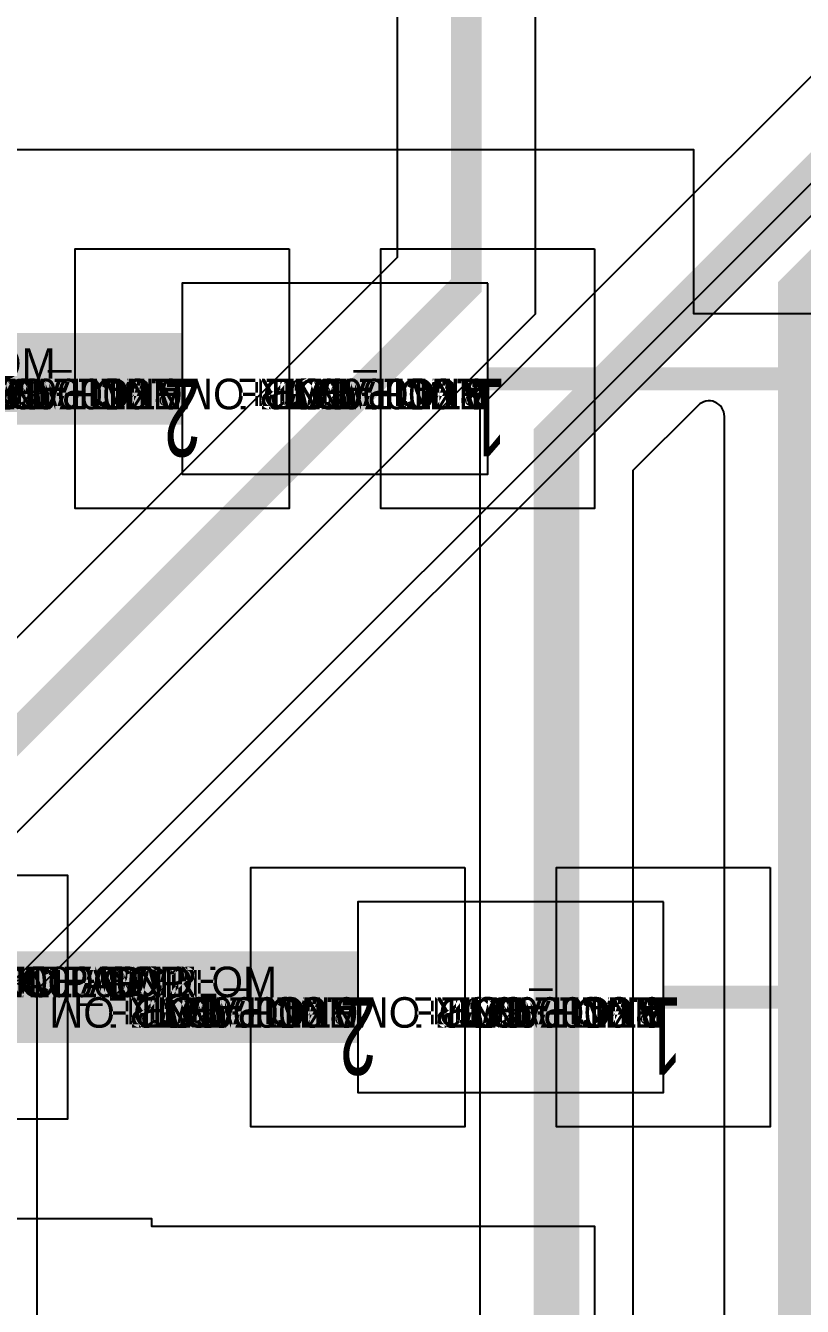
# Model space of a CAD drawing. Extents: x 0 to 323, y 0 to 320.
# Drawn here: x 27.17 to 32.26, y 101.43 to 109.81 of the extents above; entities that cross this region are included whole.
import ezdxf
from ezdxf.enums import TextEntityAlignment as Align

# ---------------------------------------------------------------- set-up
doc = ezdxf.new("R2010")
doc.units = 0
doc.header["$MEASUREMENT"] = 0
doc.layers.get('0').update_dxf_attribs({"linetype": 'CONTINUOUS'})
for name, color, linetype in [('ETCH_BOTTOM', 7, 'CONTINUOUS'), ('ETCH_INT1', 4, 'CONTINUOUS'), ('ETCH_TOP', 2, 'CONTINUOUS'), ('PACKAGE_GEOMETRY_ASSEMBLY_TOP', 11, 'CONTINUOUS'), ('PACKAGE_GEOMETRY_PIN_NUMBER', 9, 'CONTINUOUS')]:
    doc.layers.add(name, color=color, linetype=linetype)

# ---------------------------------------------------------------- blocks, each defined once
blk = doc.blocks.new('PAD_INFO')
for tag in ['SHAPE_TYPE', 'PAD_HEIGHT', 'PAD_LAYER', 'PAD_TYPE', 'PAD_WIDTH']:
    blk.add_attdef(tag, (0, 0), '', height=0.2)
at = {"flags": 2}
blk.add_attdef('CDN_TYPE', (0, 0), '', height=0.2, dxfattribs=at)
blk = doc.blocks.new('DRILL_INFO')
at = {"flags": 2}
blk.add_attdef('CDN_TYPE', (0, 0), '', height=0.2, dxfattribs=at)
for tag in ['FSHAPE', 'FCHAR', 'DRILL_HEIGHT', 'DIAMETER', 'PLATED', 'DRILL_WIDTH']:
    blk.add_attdef(tag, (0, 0), '', height=0.2)
blk = doc.blocks.new('RC1300X1600TS')
at = {"layer": 'ETCH_TOP'}
blk.add_lwpolyline([(-0.65, -0.8), (-0.65, 0.8), (0.65, 0.8), (0.65, -0.8)], close=True, dxfattribs=at)
ref = blk.add_blockref('PAD_INFO', (0, 0))
ref.add_attrib('PAD_LAYER', 'ETCH_TOP', (0, 0), dxfattribs={"height": 0.2})
ref.add_attrib('SHAPE_TYPE', 'NULL', (0, 0), dxfattribs={"height": 0.2})
ref.add_attrib('PAD_TYPE', 'ANTIPAD', (0, 0), dxfattribs={"height": 0.2})
ref.add_attrib('PAD_WIDTH', '0.000000', (0, 0), dxfattribs={"height": 0.2})
ref.add_attrib('PAD_HEIGHT', '0.000000', (0, 0), dxfattribs={"height": 0.2})
ref = blk.add_blockref('PAD_INFO', (0, 0))
ref.add_attrib('PAD_LAYER', 'ETCH_GND', (0, 0), dxfattribs={"height": 0.2})
ref.add_attrib('SHAPE_TYPE', 'NULL', (0, 0), dxfattribs={"height": 0.2})
ref.add_attrib('PAD_TYPE', 'ANTIPAD', (0, 0), dxfattribs={"height": 0.2})
ref.add_attrib('PAD_WIDTH', '0.000000', (0, 0), dxfattribs={"height": 0.2})
ref.add_attrib('PAD_HEIGHT', '0.000000', (0, 0), dxfattribs={"height": 0.2})
ref = blk.add_blockref('PAD_INFO', (0, 0))
ref.add_attrib('PAD_LAYER', 'ETCH_INT1', (0, 0), dxfattribs={"height": 0.2})
ref.add_attrib('SHAPE_TYPE', 'NULL', (0, 0), dxfattribs={"height": 0.2})
ref.add_attrib('PAD_TYPE', 'ANTIPAD', (0, 0), dxfattribs={"height": 0.2})
ref.add_attrib('PAD_WIDTH', '0.000000', (0, 0), dxfattribs={"height": 0.2})
ref.add_attrib('PAD_HEIGHT', '0.000000', (0, 0), dxfattribs={"height": 0.2})
ref = blk.add_blockref('PAD_INFO', (0, 0))
ref.add_attrib('PAD_LAYER', 'ETCH_INT2', (0, 0), dxfattribs={"height": 0.2})
ref.add_attrib('SHAPE_TYPE', 'NULL', (0, 0), dxfattribs={"height": 0.2})
ref.add_attrib('PAD_TYPE', 'ANTIPAD', (0, 0), dxfattribs={"height": 0.2})
ref.add_attrib('PAD_WIDTH', '0.000000', (0, 0), dxfattribs={"height": 0.2})
ref.add_attrib('PAD_HEIGHT', '0.000000', (0, 0), dxfattribs={"height": 0.2})
ref = blk.add_blockref('PAD_INFO', (0, 0))
ref.add_attrib('PAD_LAYER', 'ETCH_PWR', (0, 0), dxfattribs={"height": 0.2})
ref.add_attrib('SHAPE_TYPE', 'NULL', (0, 0), dxfattribs={"height": 0.2})
ref.add_attrib('PAD_TYPE', 'ANTIPAD', (0, 0), dxfattribs={"height": 0.2})
ref.add_attrib('PAD_WIDTH', '0.000000', (0, 0), dxfattribs={"height": 0.2})
ref.add_attrib('PAD_HEIGHT', '0.000000', (0, 0), dxfattribs={"height": 0.2})
ref = blk.add_blockref('PAD_INFO', (0, 0))
ref.add_attrib('PAD_LAYER', 'ETCH_BOTTOM', (0, 0), dxfattribs={"height": 0.2})
ref.add_attrib('SHAPE_TYPE', 'NULL', (0, 0), dxfattribs={"height": 0.2})
ref.add_attrib('PAD_TYPE', 'ANTIPAD', (0, 0), dxfattribs={"height": 0.2})
ref.add_attrib('PAD_WIDTH', '0.000000', (0, 0), dxfattribs={"height": 0.2})
ref.add_attrib('PAD_HEIGHT', '0.000000', (0, 0), dxfattribs={"height": 0.2})
ref = blk.add_blockref('PAD_INFO', (0, 0))
ref.add_attrib('PAD_LAYER', 'ETCH_TOP', (0, 0), dxfattribs={"height": 0.2})
ref.add_attrib('SHAPE_TYPE', 'NULL', (0, 0), dxfattribs={"height": 0.2})
ref.add_attrib('PAD_TYPE', 'THERMAL', (0, 0), dxfattribs={"height": 0.2})
ref.add_attrib('PAD_WIDTH', '0.000000', (0, 0), dxfattribs={"height": 0.2})
ref.add_attrib('PAD_HEIGHT', '0.000000', (0, 0), dxfattribs={"height": 0.2})
ref = blk.add_blockref('PAD_INFO', (0, 0))
ref.add_attrib('PAD_LAYER', 'ETCH_GND', (0, 0), dxfattribs={"height": 0.2})
ref.add_attrib('SHAPE_TYPE', 'NULL', (0, 0), dxfattribs={"height": 0.2})
ref.add_attrib('PAD_TYPE', 'THERMAL', (0, 0), dxfattribs={"height": 0.2})
ref.add_attrib('PAD_WIDTH', '0.000000', (0, 0), dxfattribs={"height": 0.2})
ref.add_attrib('PAD_HEIGHT', '0.000000', (0, 0), dxfattribs={"height": 0.2})
ref = blk.add_blockref('PAD_INFO', (0, 0))
ref.add_attrib('PAD_LAYER', 'ETCH_INT1', (0, 0), dxfattribs={"height": 0.2})
ref.add_attrib('SHAPE_TYPE', 'NULL', (0, 0), dxfattribs={"height": 0.2})
ref.add_attrib('PAD_TYPE', 'THERMAL', (0, 0), dxfattribs={"height": 0.2})
ref.add_attrib('PAD_WIDTH', '0.000000', (0, 0), dxfattribs={"height": 0.2})
ref.add_attrib('PAD_HEIGHT', '0.000000', (0, 0), dxfattribs={"height": 0.2})
ref = blk.add_blockref('PAD_INFO', (0, 0))
ref.add_attrib('PAD_LAYER', 'ETCH_INT2', (0, 0), dxfattribs={"height": 0.2})
ref.add_attrib('SHAPE_TYPE', 'NULL', (0, 0), dxfattribs={"height": 0.2})
ref.add_attrib('PAD_TYPE', 'THERMAL', (0, 0), dxfattribs={"height": 0.2})
ref.add_attrib('PAD_WIDTH', '0.000000', (0, 0), dxfattribs={"height": 0.2})
ref.add_attrib('PAD_HEIGHT', '0.000000', (0, 0), dxfattribs={"height": 0.2})
ref = blk.add_blockref('PAD_INFO', (0, 0))
ref.add_attrib('PAD_LAYER', 'ETCH_PWR', (0, 0), dxfattribs={"height": 0.2})
ref.add_attrib('SHAPE_TYPE', 'NULL', (0, 0), dxfattribs={"height": 0.2})
ref.add_attrib('PAD_TYPE', 'THERMAL', (0, 0), dxfattribs={"height": 0.2})
ref.add_attrib('PAD_WIDTH', '0.000000', (0, 0), dxfattribs={"height": 0.2})
ref.add_attrib('PAD_HEIGHT', '0.000000', (0, 0), dxfattribs={"height": 0.2})
ref = blk.add_blockref('PAD_INFO', (0, 0))
ref.add_attrib('PAD_LAYER', 'ETCH_BOTTOM', (0, 0), dxfattribs={"height": 0.2})
ref.add_attrib('SHAPE_TYPE', 'NULL', (0, 0), dxfattribs={"height": 0.2})
ref.add_attrib('PAD_TYPE', 'THERMAL', (0, 0), dxfattribs={"height": 0.2})
ref.add_attrib('PAD_WIDTH', '0.000000', (0, 0), dxfattribs={"height": 0.2})
ref.add_attrib('PAD_HEIGHT', '0.000000', (0, 0), dxfattribs={"height": 0.2})
ref = blk.add_blockref('PAD_INFO', (0, 0))
ref.add_attrib('PAD_LAYER', 'ETCH_GND', (0, 0), dxfattribs={"height": 0.2})
ref.add_attrib('SHAPE_TYPE', 'NULL', (0, 0), dxfattribs={"height": 0.2})
ref.add_attrib('PAD_TYPE', 'REGULAR', (0, 0), dxfattribs={"height": 0.2})
ref.add_attrib('PAD_WIDTH', '0.000000', (0, 0), dxfattribs={"height": 0.2})
ref.add_attrib('PAD_HEIGHT', '0.000000', (0, 0), dxfattribs={"height": 0.2})
ref = blk.add_blockref('PAD_INFO', (0, 0))
ref.add_attrib('PAD_LAYER', 'ETCH_INT1', (0, 0), dxfattribs={"height": 0.2})
ref.add_attrib('SHAPE_TYPE', 'NULL', (0, 0), dxfattribs={"height": 0.2})
ref.add_attrib('PAD_TYPE', 'REGULAR', (0, 0), dxfattribs={"height": 0.2})
ref.add_attrib('PAD_WIDTH', '0.000000', (0, 0), dxfattribs={"height": 0.2})
ref.add_attrib('PAD_HEIGHT', '0.000000', (0, 0), dxfattribs={"height": 0.2})
ref = blk.add_blockref('PAD_INFO', (0, 0))
ref.add_attrib('PAD_LAYER', 'ETCH_INT2', (0, 0), dxfattribs={"height": 0.2})
ref.add_attrib('SHAPE_TYPE', 'NULL', (0, 0), dxfattribs={"height": 0.2})
ref.add_attrib('PAD_TYPE', 'REGULAR', (0, 0), dxfattribs={"height": 0.2})
ref.add_attrib('PAD_WIDTH', '0.000000', (0, 0), dxfattribs={"height": 0.2})
ref.add_attrib('PAD_HEIGHT', '0.000000', (0, 0), dxfattribs={"height": 0.2})
ref = blk.add_blockref('PAD_INFO', (0, 0))
ref.add_attrib('PAD_LAYER', 'ETCH_PWR', (0, 0), dxfattribs={"height": 0.2})
ref.add_attrib('SHAPE_TYPE', 'NULL', (0, 0), dxfattribs={"height": 0.2})
ref.add_attrib('PAD_TYPE', 'REGULAR', (0, 0), dxfattribs={"height": 0.2})
ref.add_attrib('PAD_WIDTH', '0.000000', (0, 0), dxfattribs={"height": 0.2})
ref.add_attrib('PAD_HEIGHT', '0.000000', (0, 0), dxfattribs={"height": 0.2})
ref = blk.add_blockref('PAD_INFO', (0, 0))
ref.add_attrib('PAD_LAYER', 'ETCH_BOTTOM', (0, 0), dxfattribs={"height": 0.2})
ref.add_attrib('SHAPE_TYPE', 'NULL', (0, 0), dxfattribs={"height": 0.2})
ref.add_attrib('PAD_TYPE', 'REGULAR', (0, 0), dxfattribs={"height": 0.2})
ref.add_attrib('PAD_WIDTH', '0.000000', (0, 0), dxfattribs={"height": 0.2})
ref.add_attrib('PAD_HEIGHT', '0.000000', (0, 0), dxfattribs={"height": 0.2})
ref = blk.add_blockref('DRILL_INFO', (0, 0))
ref.add_attrib('DIAMETER', '0.000000', (0, 0), dxfattribs={"height": 0.2})
ref.add_attrib('PLATED', 'PLATED', (0, 0), dxfattribs={"height": 0.2})
ref.add_attrib('FSHAPE', 'NULL', (0, 0), dxfattribs={"height": 0.2})
ref.add_attrib('DRILL_WIDTH', '0.000000', (0, 0), dxfattribs={"height": 0.2})
ref.add_attrib('DRILL_HEIGHT', '0.000000', (0, 0), dxfattribs={"height": 0.2})
ref = blk.add_blockref('PAD_INFO', (0, 0))
ref.add_attrib('PAD_LAYER', 'ETCH_TOP', (0, 0), dxfattribs={"height": 0.2})
ref.add_attrib('SHAPE_TYPE', 'RECTANGLE', (0, 0), dxfattribs={"height": 0.2})
ref.add_attrib('PAD_TYPE', 'REGULAR', (0, 0), dxfattribs={"height": 0.2})
ref.add_attrib('PAD_WIDTH', '1.300000', (0, 0), dxfattribs={"height": 0.2})
ref.add_attrib('PAD_HEIGHT', '1.600000', (0, 0), dxfattribs={"height": 0.2})
for tag in ['CDN_TYPE', 'PIN']:
    blk.add_attdef(tag, (0, 0), '', height=0.2)
at = {"flags": 2}
for tag in ['PSTKNAME', 'BBV']:
    blk.add_attdef(tag, (0, 0), '', height=0.2, dxfattribs=at)
blk = doc.blocks.new('F330')
at = {"layer": 'ETCH_TOP'}
ref = blk.add_blockref('RC1300X1600TS', (0.85, 0), dxfattribs=at)
ref.add_attrib('CDN_TYPE', 'PIN', (0, 0), dxfattribs={"height": 0.2})
ref.add_attrib('PIN', '2', (0, 0), dxfattribs={"height": 0.2})
at = {"flags": 2}
for tag in ['SYMBOL_TYPE', 'CDN_TYPE', 'REFDES']:
    blk.add_attdef(tag, (0, 0), '', height=0.2, dxfattribs=at)
blk = doc.blocks.new('RC1400X1700TS')
at = {"layer": 'ETCH_TOP'}
blk.add_lwpolyline([(-0.7, -0.85), (-0.7, 0.85), (0.7, 0.85), (0.7, -0.85)], close=True, dxfattribs=at)
ref = blk.add_blockref('PAD_INFO', (0, 0))
ref.add_attrib('PAD_LAYER', 'ETCH_TOP', (0, 0), dxfattribs={"height": 0.2})
ref.add_attrib('SHAPE_TYPE', 'NULL', (0, 0), dxfattribs={"height": 0.2})
ref.add_attrib('PAD_TYPE', 'ANTIPAD', (0, 0), dxfattribs={"height": 0.2})
ref.add_attrib('PAD_WIDTH', '0.000000', (0, 0), dxfattribs={"height": 0.2})
ref.add_attrib('PAD_HEIGHT', '0.000000', (0, 0), dxfattribs={"height": 0.2})
ref = blk.add_blockref('PAD_INFO', (0, 0))
ref.add_attrib('PAD_LAYER', 'ETCH_GND', (0, 0), dxfattribs={"height": 0.2})
ref.add_attrib('SHAPE_TYPE', 'NULL', (0, 0), dxfattribs={"height": 0.2})
ref.add_attrib('PAD_TYPE', 'ANTIPAD', (0, 0), dxfattribs={"height": 0.2})
ref.add_attrib('PAD_WIDTH', '0.000000', (0, 0), dxfattribs={"height": 0.2})
ref.add_attrib('PAD_HEIGHT', '0.000000', (0, 0), dxfattribs={"height": 0.2})
ref = blk.add_blockref('PAD_INFO', (0, 0))
ref.add_attrib('PAD_LAYER', 'ETCH_INT1', (0, 0), dxfattribs={"height": 0.2})
ref.add_attrib('SHAPE_TYPE', 'NULL', (0, 0), dxfattribs={"height": 0.2})
ref.add_attrib('PAD_TYPE', 'ANTIPAD', (0, 0), dxfattribs={"height": 0.2})
ref.add_attrib('PAD_WIDTH', '0.000000', (0, 0), dxfattribs={"height": 0.2})
ref.add_attrib('PAD_HEIGHT', '0.000000', (0, 0), dxfattribs={"height": 0.2})
ref = blk.add_blockref('PAD_INFO', (0, 0))
ref.add_attrib('PAD_LAYER', 'ETCH_INT2', (0, 0), dxfattribs={"height": 0.2})
ref.add_attrib('SHAPE_TYPE', 'NULL', (0, 0), dxfattribs={"height": 0.2})
ref.add_attrib('PAD_TYPE', 'ANTIPAD', (0, 0), dxfattribs={"height": 0.2})
ref.add_attrib('PAD_WIDTH', '0.000000', (0, 0), dxfattribs={"height": 0.2})
ref.add_attrib('PAD_HEIGHT', '0.000000', (0, 0), dxfattribs={"height": 0.2})
ref = blk.add_blockref('PAD_INFO', (0, 0))
ref.add_attrib('PAD_LAYER', 'ETCH_PWR', (0, 0), dxfattribs={"height": 0.2})
ref.add_attrib('SHAPE_TYPE', 'NULL', (0, 0), dxfattribs={"height": 0.2})
ref.add_attrib('PAD_TYPE', 'ANTIPAD', (0, 0), dxfattribs={"height": 0.2})
ref.add_attrib('PAD_WIDTH', '0.000000', (0, 0), dxfattribs={"height": 0.2})
ref.add_attrib('PAD_HEIGHT', '0.000000', (0, 0), dxfattribs={"height": 0.2})
ref = blk.add_blockref('PAD_INFO', (0, 0))
ref.add_attrib('PAD_LAYER', 'ETCH_BOTTOM', (0, 0), dxfattribs={"height": 0.2})
ref.add_attrib('SHAPE_TYPE', 'NULL', (0, 0), dxfattribs={"height": 0.2})
ref.add_attrib('PAD_TYPE', 'ANTIPAD', (0, 0), dxfattribs={"height": 0.2})
ref.add_attrib('PAD_WIDTH', '0.000000', (0, 0), dxfattribs={"height": 0.2})
ref.add_attrib('PAD_HEIGHT', '0.000000', (0, 0), dxfattribs={"height": 0.2})
ref = blk.add_blockref('PAD_INFO', (0, 0))
ref.add_attrib('PAD_LAYER', 'ETCH_TOP', (0, 0), dxfattribs={"height": 0.2})
ref.add_attrib('SHAPE_TYPE', 'NULL', (0, 0), dxfattribs={"height": 0.2})
ref.add_attrib('PAD_TYPE', 'THERMAL', (0, 0), dxfattribs={"height": 0.2})
ref.add_attrib('PAD_WIDTH', '0.000000', (0, 0), dxfattribs={"height": 0.2})
ref.add_attrib('PAD_HEIGHT', '0.000000', (0, 0), dxfattribs={"height": 0.2})
ref = blk.add_blockref('PAD_INFO', (0, 0))
ref.add_attrib('PAD_LAYER', 'ETCH_GND', (0, 0), dxfattribs={"height": 0.2})
ref.add_attrib('SHAPE_TYPE', 'NULL', (0, 0), dxfattribs={"height": 0.2})
ref.add_attrib('PAD_TYPE', 'THERMAL', (0, 0), dxfattribs={"height": 0.2})
ref.add_attrib('PAD_WIDTH', '0.000000', (0, 0), dxfattribs={"height": 0.2})
ref.add_attrib('PAD_HEIGHT', '0.000000', (0, 0), dxfattribs={"height": 0.2})
ref = blk.add_blockref('PAD_INFO', (0, 0))
ref.add_attrib('PAD_LAYER', 'ETCH_INT1', (0, 0), dxfattribs={"height": 0.2})
ref.add_attrib('SHAPE_TYPE', 'NULL', (0, 0), dxfattribs={"height": 0.2})
ref.add_attrib('PAD_TYPE', 'THERMAL', (0, 0), dxfattribs={"height": 0.2})
ref.add_attrib('PAD_WIDTH', '0.000000', (0, 0), dxfattribs={"height": 0.2})
ref.add_attrib('PAD_HEIGHT', '0.000000', (0, 0), dxfattribs={"height": 0.2})
ref = blk.add_blockref('PAD_INFO', (0, 0))
ref.add_attrib('PAD_LAYER', 'ETCH_INT2', (0, 0), dxfattribs={"height": 0.2})
ref.add_attrib('SHAPE_TYPE', 'NULL', (0, 0), dxfattribs={"height": 0.2})
ref.add_attrib('PAD_TYPE', 'THERMAL', (0, 0), dxfattribs={"height": 0.2})
ref.add_attrib('PAD_WIDTH', '0.000000', (0, 0), dxfattribs={"height": 0.2})
ref.add_attrib('PAD_HEIGHT', '0.000000', (0, 0), dxfattribs={"height": 0.2})
ref = blk.add_blockref('PAD_INFO', (0, 0))
ref.add_attrib('PAD_LAYER', 'ETCH_PWR', (0, 0), dxfattribs={"height": 0.2})
ref.add_attrib('SHAPE_TYPE', 'NULL', (0, 0), dxfattribs={"height": 0.2})
ref.add_attrib('PAD_TYPE', 'THERMAL', (0, 0), dxfattribs={"height": 0.2})
ref.add_attrib('PAD_WIDTH', '0.000000', (0, 0), dxfattribs={"height": 0.2})
ref.add_attrib('PAD_HEIGHT', '0.000000', (0, 0), dxfattribs={"height": 0.2})
ref = blk.add_blockref('PAD_INFO', (0, 0))
ref.add_attrib('PAD_LAYER', 'ETCH_BOTTOM', (0, 0), dxfattribs={"height": 0.2})
ref.add_attrib('SHAPE_TYPE', 'NULL', (0, 0), dxfattribs={"height": 0.2})
ref.add_attrib('PAD_TYPE', 'THERMAL', (0, 0), dxfattribs={"height": 0.2})
ref.add_attrib('PAD_WIDTH', '0.000000', (0, 0), dxfattribs={"height": 0.2})
ref.add_attrib('PAD_HEIGHT', '0.000000', (0, 0), dxfattribs={"height": 0.2})
ref = blk.add_blockref('PAD_INFO', (0, 0))
ref.add_attrib('PAD_LAYER', 'ETCH_GND', (0, 0), dxfattribs={"height": 0.2})
ref.add_attrib('SHAPE_TYPE', 'NULL', (0, 0), dxfattribs={"height": 0.2})
ref.add_attrib('PAD_TYPE', 'REGULAR', (0, 0), dxfattribs={"height": 0.2})
ref.add_attrib('PAD_WIDTH', '0.000000', (0, 0), dxfattribs={"height": 0.2})
ref.add_attrib('PAD_HEIGHT', '0.000000', (0, 0), dxfattribs={"height": 0.2})
ref = blk.add_blockref('PAD_INFO', (0, 0))
ref.add_attrib('PAD_LAYER', 'ETCH_INT1', (0, 0), dxfattribs={"height": 0.2})
ref.add_attrib('SHAPE_TYPE', 'NULL', (0, 0), dxfattribs={"height": 0.2})
ref.add_attrib('PAD_TYPE', 'REGULAR', (0, 0), dxfattribs={"height": 0.2})
ref.add_attrib('PAD_WIDTH', '0.000000', (0, 0), dxfattribs={"height": 0.2})
ref.add_attrib('PAD_HEIGHT', '0.000000', (0, 0), dxfattribs={"height": 0.2})
ref = blk.add_blockref('PAD_INFO', (0, 0))
ref.add_attrib('PAD_LAYER', 'ETCH_INT2', (0, 0), dxfattribs={"height": 0.2})
ref.add_attrib('SHAPE_TYPE', 'NULL', (0, 0), dxfattribs={"height": 0.2})
ref.add_attrib('PAD_TYPE', 'REGULAR', (0, 0), dxfattribs={"height": 0.2})
ref.add_attrib('PAD_WIDTH', '0.000000', (0, 0), dxfattribs={"height": 0.2})
ref.add_attrib('PAD_HEIGHT', '0.000000', (0, 0), dxfattribs={"height": 0.2})
ref = blk.add_blockref('PAD_INFO', (0, 0))
ref.add_attrib('PAD_LAYER', 'ETCH_PWR', (0, 0), dxfattribs={"height": 0.2})
ref.add_attrib('SHAPE_TYPE', 'NULL', (0, 0), dxfattribs={"height": 0.2})
ref.add_attrib('PAD_TYPE', 'REGULAR', (0, 0), dxfattribs={"height": 0.2})
ref.add_attrib('PAD_WIDTH', '0.000000', (0, 0), dxfattribs={"height": 0.2})
ref.add_attrib('PAD_HEIGHT', '0.000000', (0, 0), dxfattribs={"height": 0.2})
ref = blk.add_blockref('PAD_INFO', (0, 0))
ref.add_attrib('PAD_LAYER', 'ETCH_BOTTOM', (0, 0), dxfattribs={"height": 0.2})
ref.add_attrib('SHAPE_TYPE', 'NULL', (0, 0), dxfattribs={"height": 0.2})
ref.add_attrib('PAD_TYPE', 'REGULAR', (0, 0), dxfattribs={"height": 0.2})
ref.add_attrib('PAD_WIDTH', '0.000000', (0, 0), dxfattribs={"height": 0.2})
ref.add_attrib('PAD_HEIGHT', '0.000000', (0, 0), dxfattribs={"height": 0.2})
ref = blk.add_blockref('DRILL_INFO', (0, 0))
ref.add_attrib('DIAMETER', '0.000000', (0, 0), dxfattribs={"height": 0.2})
ref.add_attrib('PLATED', 'PLATED', (0, 0), dxfattribs={"height": 0.2})
ref.add_attrib('FSHAPE', 'NULL', (0, 0), dxfattribs={"height": 0.2})
ref.add_attrib('DRILL_WIDTH', '0.000000', (0, 0), dxfattribs={"height": 0.2})
ref.add_attrib('DRILL_HEIGHT', '0.000000', (0, 0), dxfattribs={"height": 0.2})
ref = blk.add_blockref('PAD_INFO', (0, 0))
ref.add_attrib('PAD_LAYER', 'ETCH_TOP', (0, 0), dxfattribs={"height": 0.2})
ref.add_attrib('SHAPE_TYPE', 'RECTANGLE', (0, 0), dxfattribs={"height": 0.2})
ref.add_attrib('PAD_TYPE', 'REGULAR', (0, 0), dxfattribs={"height": 0.2})
ref.add_attrib('PAD_WIDTH', '1.400000', (0, 0), dxfattribs={"height": 0.2})
ref.add_attrib('PAD_HEIGHT', '1.700000', (0, 0), dxfattribs={"height": 0.2})
for tag in ['CDN_TYPE', 'PIN']:
    blk.add_attdef(tag, (0, 0), '', height=0.2)
at = {"flags": 2}
for tag in ['PSTKNAME', 'BBV']:
    blk.add_attdef(tag, (0, 0), '', height=0.2, dxfattribs=at)
blk = doc.blocks.new('F91')
at = {"layer": 'PACKAGE_GEOMETRY_ASSEMBLY_TOP'}
blk.add_lwpolyline([(0, -0.625), (2, -0.625), (2, 0.625), (0, 0.625)], close=True, dxfattribs=at)
at = {"layer": 'ETCH_TOP'}
ref = blk.add_blockref('RC1400X1700TS', (0, 0), dxfattribs=at)
ref.add_attrib('CDN_TYPE', 'PIN', (0, 0), dxfattribs={"height": 0.2})
ref.add_attrib('PIN', '1', (0, 0), dxfattribs={"height": 0.2})
ref = blk.add_blockref('RC1400X1700TS', (2, 0), dxfattribs=at)
ref.add_attrib('CDN_TYPE', 'PIN', (0, 0), dxfattribs={"height": 0.2})
ref.add_attrib('PIN', '2', (0, 0), dxfattribs={"height": 0.2})
at = {"flags": 2}
for tag in ['SYMBOL_TYPE', 'CDN_TYPE', 'REFDES']:
    blk.add_attdef(tag, (0, 0), '', height=0.2, dxfattribs=at)

msp = doc.modelspace()

# ---------------------------------------------------------------- linework, layer by layer
at = {"layer": 'ETCH_BOTTOM'}
msp.add_lwpolyline([(30.1499, 90.8071), (30.1499, 107.3128), (36.6872, 113.8501)], dxfattribs=at)
for points, format in [([(78.25, 101.15, 0.3, 0.3, 0), (78.25, 101.2, 0.3, 0.3, 0), (78.9, 101.85, 0.3, 0.3, 0), (78.9, 104.8193, 0.3, 0.3, 0), (78.5193, 105.2, 0.3, 0.3, 0), (70.75, 105.2, 0.3, 0.3, 0), (66.25, 100.7, 0.3, 0.3, 0), (54.9807, 100.7, 0.3, 0.3, 0), (47.7307, 107.95, 0.3, 0.3, 0), (45.2307, 107.95, 0.3, 0.3, 0), (42.75, 110.4307, 0.3, 0.3, 0), (42.75, 111.5557, 0.3, 0.3, 0), (40.9557, 113.35, 0.3, 0.3, 0), (36.8943, 113.35, 0.3, 0.3, 0), (30.65, 107.1057, 0.3, 0.3, 0), (30.65, 90.6, 0.3, 0.3, 0), (23.9, 83.85, 0.3, 0.3, 0)], "xyseb"), ([(18.9811, 97.6676), (29.6099, 108.2964), (29.6099, 110.9411), (29.5803, 110.9547, -4.576641), (30.5397, 110.9547), (30.5101, 110.9411), (30.5101, 107.9236), (25.432, 102.8454, 0.465441), (25.4453, 102.6908, -1.189051), (24.6092, 101.8547, 0.465441), (24.4546, 101.868), (18.6001, 96.0136)], "xyb"), ([(78.25, 104.55, 0.3, 0.3, 0), (70.7364, 104.55, 0.3, 0.3, 0), (66.4364, 100.25, 0.3, 0.3, 0), (54.7943, 100.25, 0.3, 0.3, 0), (47.5443, 107.5, 0.3, 0.3, 0), (45.0443, 107.5, 0.3, 0.3, 0), (42, 110.5443, 0.3, 0.3, 0), (42, 111.6693, 0.3, 0.3, 0), (40.7693, 112.9, 0.3, 0.3, 0), (37.0807, 112.9, 0.3, 0.3, 0), (32.25, 108.0693, 0.3, 0.3, 0), (32.25, 89.85, 0.3, 0.3, 0), (27.8, 85.4, 0.3, 0.3, 0)], "xyseb"), ([(30.06, 112, 0.2, 0.2, 0), (30.06, 108.11, 0.2, 0.2, 0), (18.15, 96.2, 0.2, 0.2, 0), (18.15, 75.1, 0.2, 0.2, 0), (13.789, 70.739, 0.2, 0.2, 0), (13.789, 69.2674, 0.2, 0.2, 0), (13.926, 69.1304, 0.2, 0.2, 0), (13.926, 68.726, 0.2, 0.2, 0)], "xyseb"), ([(31.7499, 90.0571), (31.7499, 107.2536, 0.668179), (31.5768, 107.3253), (31.1501, 106.8986), (31.1501, 90.3929)], "xyb")]:
    msp.add_lwpolyline(points, format=format, dxfattribs=at)
at = {"layer": 'ETCH_INT1'}
for points in [[(27.0999, 76.9079), (27.0999, 78.512), (27.0804, 78.5272, -0.487563), (27.0804, 79.4728), (27.0999, 79.488), (27.0999, 93.2623, 0.610973), (26.9393, 93.3447, -1.951459), (26.9393, 95.4553, 0.610973), (27.0999, 95.5377), (27.0999, 103.5622), (39.0128, 115.4751), (54.6449, 115.4751), (54.6601, 115.4965, -0.517562), (55.6399, 115.4965), (55.6551, 115.4751), (168.3128, 115.4751)], [(27.25, 78.4066, -0.462913), (27.368, 78.5067, 1.180185), (27.368, 79.4933, -0.462913), (27.25, 79.5934), (27.25, 84.9993, -0.688822), (27.427, 85.0668, 2.620502), (27.427, 85.7332, -0.688822), (27.25, 85.8007), (27.25, 93.8564), (27.2553, 93.8671, 0.2342), (27.2553, 94.9329), (27.25, 94.9436), (27.25, 103.5), (39.075, 115.325), (54.553, 115.325, -0.450278), (54.6537, 115.2112, 1.131339), (55.6463, 115.2112, -0.450278), (55.747, 115.325), (168.375, 115.325)]]:
    msp.add_lwpolyline(points, format="xyb", dxfattribs=at)
at = {"layer": 'ETCH_TOP'}
for points, format in [([(32.7761, 107.9251), (31.5501, 107.9251), (31.5501, 109.0001), (26.8499, 109.0001), (26.8499, 108.1501), (26.6501, 108.1501), (26.6501, 108.9501), (22.8114, 108.9501, -0.668179), (22.7397, 109.1232), (24.5495, 110.933), (24.58, 110.9217, 4.577307), (23.9017, 111.6), (23.913, 111.5695), (21.2999, 108.9564), (21.2999, 107.065), (22.6323, 105.7325, -0.404237), (22.6347, 105.5916, 0.043559), (22.5811, 105.5231), (22.5661, 105.5001), (18.1501, 105.5001), (18.1501, 105.9001), (14.0999, 105.9001)], "xyb"), ([(25.35, 107.5, 0.6, 0.6, 0), (28.2, 107.5, 0.6, 0.6, 0)], "xyseb"), ([(37, 106.35, 0.15, 0.15, 0), (33.75, 106.35, 0.15, 0.15, 0), (32.6, 107.5, 0.15, 0.15, 0), (30.2, 107.5, 0.15, 0.15, 0)], "xyseb"), ([(37, 105.85, 0.15, 0.15, 0), (34.85, 105.85, 0.15, 0.15, 0), (32.45, 103.45, 0.15, 0.15, 0), (31.35, 103.45, 0.15, 0.15, 0)], "xyseb"), ([(26.8, 103.45, 0.6, 0.6, 0), (29.35, 103.45, 0.6, 0.6, 0)], "xyseb"), ([(26.6301, 97.1064), (22.2501, 101.4864), (22.2501, 101.5999), (23.3001, 101.5999), (23.3001, 102.1499), (23.3364, 102.1499), (23.6268, 102.4403, -0.668179), (23.7999, 102.3686), (23.7999, 101.9999), (24.4805, 101.9999), (24.493, 101.9673, 0.687604), (25.707, 101.9673), (25.7195, 101.9999), (27.9999, 101.9999), (27.9999, 101.9499), (30.8999, 101.9499), (30.8999, 96.7999)], "xyb")]:
    msp.add_lwpolyline(points, format=format, dxfattribs=at)

# ---------------------------------------------------------------- block references
at = {"rotation": 180}
for p in [(30.2, 107.5), (31.35, 103.45)]:
    msp.add_blockref('F91', p, dxfattribs=at)
for p in [(24.5, 107.5), (25.95, 103.45)]:
    msp.add_blockref('F330', p)

# ---------------------------------------------------------------- texts
at = {"layer": 'PACKAGE_GEOMETRY_PIN_NUMBER', "width": 0.649606}
for s, p in [('2', (28.2, 107.5)), ('1', (30.2, 107.5)), ('2', (29.35, 103.45)), ('1', (31.35, 103.45))]:
    msp.add_text(s, height=0.508, rotation=180, dxfattribs=at).set_placement(p, align=Align.CENTER)

doc.saveas('drawing.dxf')
